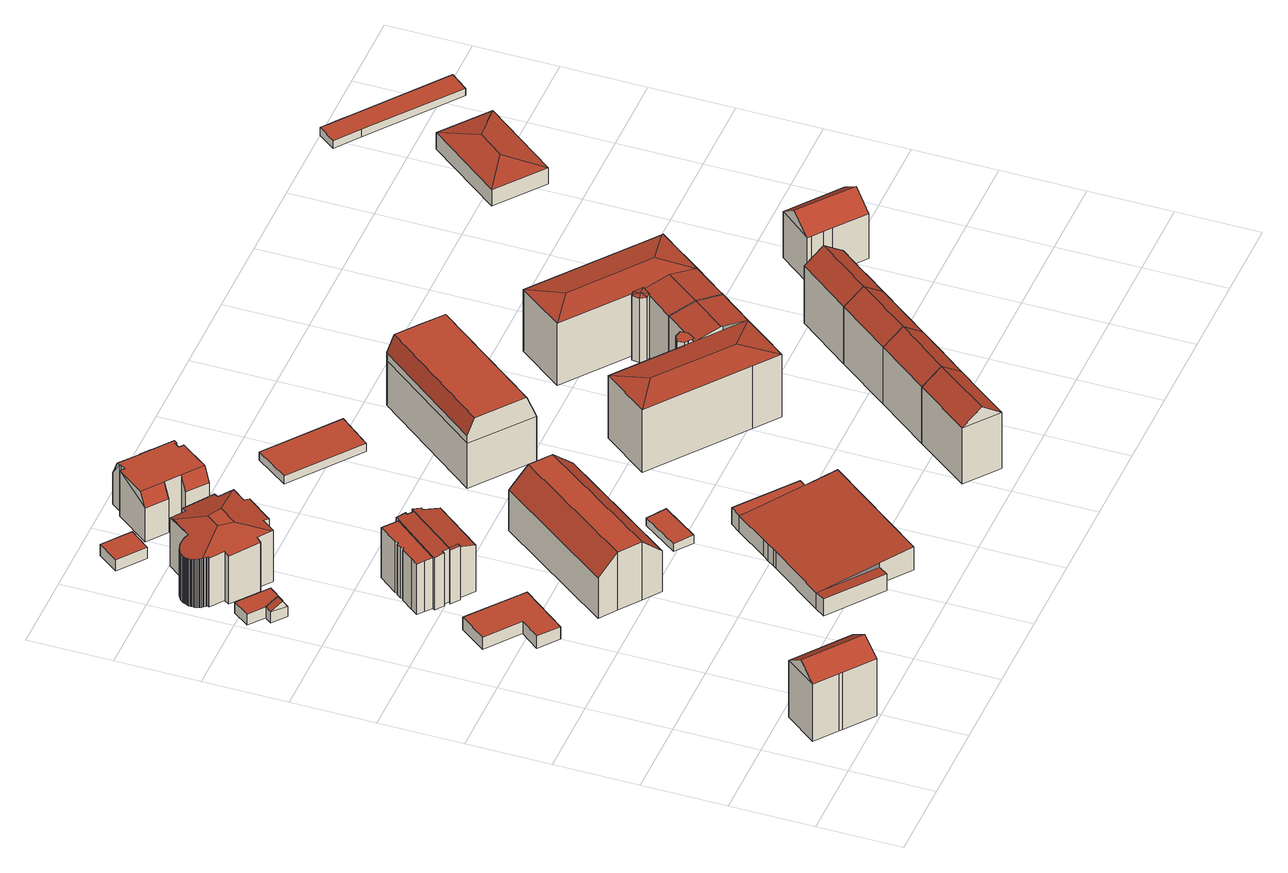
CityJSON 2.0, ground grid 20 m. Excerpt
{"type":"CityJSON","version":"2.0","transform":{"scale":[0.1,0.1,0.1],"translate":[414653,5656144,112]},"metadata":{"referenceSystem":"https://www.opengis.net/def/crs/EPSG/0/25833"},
"CityObjects":{
"building1":{"type":"Building","attributes":{"Dachtyp_tdc":"tdcFreeFormRoof","Gemeindeschluessel":14612000,"Dachneigung":35.17,"QualitaetDacherkennung":68,"Geometrietyp2DReferenz":"3000","measuredHeight":19.16,"function":"31001_9998","roofType":"5000"},"geometry":[{"type":"Solid","lod":"2","boundaries":[[[[0,1,2,3]],[[1,4,5,2]],[[4,6,7,5]],[[6,8,9,7]],[[8,10,11,9]],[[10,0,3,11]],[[12,6,4,13]],[[10,8,12,13,1,0]],[[4,1,13]],[[8,6,12]],[[3,2,5,7,9,11]]]],"semantics":{"surfaces":[{"type":"WallSurface"},{"type":"RoofSurface"},{"type":"GroundSurface"}],"values":[[0,0,0,0,0,0,1,1,0,0,2]]}}]},
"building2":{"type":"Building","attributes":{"name":"IBB Private Schulen Dresden","Dachtyp_tdc":"tdcPolyFlatRoof","Gemeindeschluessel":14612000,"Dachneigung":0,"QualitaetDacherkennung":72,"Geometrietyp2DReferenz":"3000","measuredHeight":3.34,"function":"31001_3021","roofType":"1000"},"geometry":[{"type":"Solid","lod":"2","boundaries":[[[[14,15,16,17]],[[15,18,19,16]],[[18,20,21,19]],[[20,22,23,21]],[[22,24,25,23]],[[24,14,17,25]],[[24,22,20,18,15,14]],[[17,16,19,21,23,25]]]],"semantics":{"surfaces":[{"type":"WallSurface"},{"type":"RoofSurface"},{"type":"GroundSurface"}],"values":[[0,0,0,0,0,0,1,2]]}}]},
"building3":{"type":"Building","attributes":{"Gemeindeschluessel":14612000,"Geometrietyp2DReferenz":"3000","function":"31001_9998","roofType":"9999"},"children":["building3-1","building3-2"]},
"building3-1":{"type":"BuildingPart","attributes":{"Dachtyp_tdc":"tdcPolyFlatRoof","Dachneigung":0,"QualitaetDacherkennung":83,"Geometrietyp2DReferenz":"3000","measuredHeight":2.98,"roofType":"1000"},"parents":["building3"],"geometry":[{"type":"MultiSurface","lod":"2","boundaries":[[[26,27,28,29,30]],[[31,32,33,34]],[[32,35,36,33]],[[35,26,30,36]],[[35,32,31,37,27,26]],[[30,29,34,33,36]]],"semantics":{"surfaces":[{"type":"WallSurface"},{"type":"RoofSurface"},{"type":"GroundSurface"}],"values":[0,0,0,0,1,2]}}]},
"building3-2":{"type":"BuildingPart","attributes":{"Dachtyp_tdc":"tdcGableRoof","Dachneigung":26.33,"QualitaetDacherkennung":12,"Geometrietyp2DReferenz":"3000","measuredHeight":4.59,"roofType":"3100"},"parents":["building3"],"geometry":[{"type":"MultiSurface","lod":"2","boundaries":[[[28,38,39,29]],[[38,40,41,39]],[[40,42,31,34,41]],[[40,38,43]],[[28,37,42,44]],[[38,28,44,43]],[[42,40,43,44]],[[29,39,41,34]]],"semantics":{"surfaces":[{"type":"WallSurface"},{"type":"RoofSurface"},{"type":"GroundSurface"}],"values":[0,0,0,0,0,1,1,2]}}]},
"building4":{"type":"Building","attributes":{"Dachtyp_tdc":"tdcFreeFormRoof","Gemeindeschluessel":14612000,"Dachneigung":12.47,"QualitaetDacherkennung":40,"Geometrietyp2DReferenz":"3000","measuredHeight":15.59,"function":"31001_9998","roofType":"5000"},"geometry":[{"type":"Solid","lod":"2","boundaries":[[[[45,46,47,48]],[[46,49,50,47]],[[49,51,52,50]],[[51,53,54,52]],[[53,55,56,54]],[[55,57,58,56]],[[57,59,60,58]],[[59,61,62,60]],[[61,63,64,62]],[[63,65,66,64]],[[65,67,68,66]],[[67,69,70,68]],[[69,71,72,70]],[[71,73,74,72]],[[73,75,76,74]],[[75,77,78,76]],[[77,79,80,78]],[[79,81,82,80]],[[81,83,84,82]],[[83,85,86,84]],[[85,87,88,86]],[[87,89,90,88]],[[89,91,92,90]],[[91,93,94,92]],[[93,95,96,94]],[[95,97,98,96]],[[97,99,100,98]],[[99,101,102,100]],[[101,103,104,102]],[[103,105,106,104]],[[105,107,108,106]],[[107,109,110,108]],[[109,111,112,110]],[[111,113,114,112]],[[113,115,116,114]],[[115,117,118,116]],[[117,119,120,118]],[[119,121,122,120]],[[121,123,124,122]],[[123,125,126,124]],[[125,127,128,126]],[[127,129,130,128]],[[129,131,132,130]],[[131,133,134,132]],[[133,135,136,134]],[[135,137,138,136]],[[137,139,140,138]],[[139,141,142,140]],[[141,143,144,142]],[[143,145,146,144]],[[145,147,148,146]],[[147,149,150,148]],[[149,151,152,150]],[[151,153,154,152]],[[153,155,156,154]],[[155,157,158,156]],[[157,159,160,158]],[[159,161,162,160]],[[161,163,164,162]],[[163,165,166,164]],[[165,45,48,166]],[[55,53,167,168,169,170,63,61,59,57]],[[71,69,67,65,170,169,171,172,83,81,79,77,75,73]],[[171,173,174,163,161,159,157,155,153,151,149,147,145,143,141,139,137,135,133,131,129,127,125,123,121,119,117,115,113,111,109,107,105,103,101,99,97,95,93,91,89,87,85,172]],[[168,167,51,49,46,45,165,174,173]],[[169,168,173,171]],[[53,51,167]],[[165,163,174]],[[65,63,170]],[[85,83,172]],[[48,47,50,52,54,56,58,60,62,64,66,68,70,72,74,76,78,80,82,84,86,88,90,92,94,96,98,100,102,104,106,108,110,112,114,116,118,120,122,124,126,128,130,132,134,136,138,140,142,144,146,148,150,152,154,156,158,160,162,164,166]]]],"semantics":{"surfaces":[{"type":"WallSurface"},{"type":"RoofSurface"},{"type":"GroundSurface"}],"values":[[0,0,0,0,0,0,0,0,0,0,0,0,0,0,0,0,0,0,0,0,0,0,0,0,0,0,0,0,0,0,0,0,0,0,0,0,0,0,0,0,0,0,0,0,0,0,0,0,0,0,0,0,0,0,0,0,0,0,0,0,0,1,1,1,1,1,0,0,0,0,2]]}}]},
"building5":{"type":"Building","attributes":{"Gemeindeschluessel":14612000,"Geometrietyp2DReferenz":"3000","function":"31001_9998","roofType":"9999"},"children":["building5-1","building5-2","building5-3"]},
"building5-1":{"type":"BuildingPart","attributes":{"Dachtyp_tdc":"tdcPolyFlatRoof","Dachneigung":18.69,"QualitaetDacherkennung":42,"Geometrietyp2DReferenz":"3000","measuredHeight":15.14,"roofType":"2100"},"parents":["building5"],"geometry":[{"type":"MultiSurface","lod":"2","boundaries":[[[175,176,177,178]],[[179,180,181]],[[179,182,183,180]],[[182,184,185,183]],[[184,186,187,185]],[[186,188,189,187]],[[188,175,178,189]],[[188,186,184,182,179,190,191,176,175]],[[178,177,192,180,183,185,187,189]]],"semantics":{"surfaces":[{"type":"WallSurface"},{"type":"RoofSurface"},{"type":"GroundSurface"}],"values":[0,0,0,0,0,0,0,1,2]}}]},
"building5-2":{"type":"BuildingPart","attributes":{"Dachtyp_tdc":"tdcPolyFlatRoof","Dachneigung":0,"QualitaetDacherkennung":18,"Geometrietyp2DReferenz":"3000","measuredHeight":13.95,"roofType":"1000"},"parents":["building5"],"geometry":[{"type":"MultiSurface","lod":"2","boundaries":[[[193,194,195,196]],[[194,197,198,195]],[[197,199,200,198]],[[199,201,202,200]],[[201,203,204,202]],[[203,205,206,204]],[[207,208,209,210]],[[208,211,212,209]],[[211,213,214,212]],[[213,215,216,214]],[[215,193,196,216]],[[215,213,211,208,207,205,203,201,199,197,194,193]],[[196,195,198,200,202,204,206,210,209,212,214,216]]],"semantics":{"surfaces":[{"type":"WallSurface"},{"type":"RoofSurface"},{"type":"GroundSurface"}],"values":[0,0,0,0,0,0,0,0,0,0,0,1,2]}}]},
"building5-3":{"type":"BuildingPart","attributes":{"Dachtyp_tdc":"tdcPolyFlatRoof","Dachneigung":5.37,"QualitaetDacherkennung":72,"Geometrietyp2DReferenz":"3000","measuredHeight":15.06,"roofType":"2100"},"parents":["building5"],"geometry":[{"type":"MultiSurface","lod":"2","boundaries":[[[217,206,205]],[[217,218,219,206]],[[218,220,221,219]],[[220,222,223,221]],[[222,181,180,223]],[[224,225,226,177,176]],[[225,227,228,226]],[[227,229,192,228]],[[229,230,231,192]],[[230,232,233,231]],[[232,234,235,233]],[[234,236,210,235]],[[236,207,210]],[[234,232,230,229,227,225,224,191,229,181,222,220,218,217,236]],[[206,219,221,223,180,192,177,226,228,192,231,233,235,210]]],"semantics":{"surfaces":[{"type":"WallSurface"},{"type":"RoofSurface"},{"type":"GroundSurface"}],"values":[0,0,0,0,0,0,0,0,0,0,0,0,0,1,2]}}]},
"building6":{"type":"Building","attributes":{"Dachtyp_tdc":"tdcPolyFlatRoof","Gemeindeschluessel":14612000,"Dachneigung":0,"QualitaetDacherkennung":83,"Geometrietyp2DReferenz":"3000","measuredHeight":3.12,"function":"31001_9998","roofType":"1000"},"geometry":[{"type":"Solid","lod":"2","boundaries":[[[[237,238,239,240]],[[238,241,242,239]],[[241,243,244,242]],[[243,237,240,244]],[[243,241,238,237]],[[240,239,242,244]]]],"semantics":{"surfaces":[{"type":"WallSurface"},{"type":"RoofSurface"},{"type":"GroundSurface"}],"values":[[0,0,0,0,1,2]]}}]},
"building7":{"type":"Building","attributes":{"name":"IBB Private Schulen Dresden","Dachtyp_tdc":"tdcCutGableRoof","Gemeindeschluessel":14612000,"Dachneigung":43.56,"QualitaetDacherkennung":75,"Geometrietyp2DReferenz":"3000","measuredHeight":16,"function":"31001_3021","roofType":"9999"},"geometry":[{"type":"Solid","lod":"2","boundaries":[[[[245,246,247,248]],[[246,249,250,247]],[[249,251,252,250]],[[251,253,254,252]],[[253,255,256,254]],[[255,257,258,256]],[[257,259,260,258]],[[259,261,262,260]],[[261,245,248,262]],[[249,246,245,261]],[[259,257,255,253,251]],[[261,259,251,249]],[[248,247,250,252,254,256,258,260,262]]]],"semantics":{"surfaces":[{"type":"WallSurface"},{"type":"RoofSurface"},{"type":"GroundSurface"}],"values":[[0,0,0,0,0,0,0,0,0,1,1,1,2]]}}]},
"building8":{"type":"Building","attributes":{"Gemeindeschluessel":14612000,"Geometrietyp2DReferenz":"3000","function":"31001_2000","roofType":"9999"},"children":["building8-1","building8-2","building8-3"]},
"building8-1":{"type":"BuildingPart","attributes":{"Dachtyp_tdc":"tdcPolyFlatRoof","Dachneigung":3.69,"QualitaetDacherkennung":68,"Geometrietyp2DReferenz":"3000","measuredHeight":4.69,"roofType":"2100"},"parents":["building8"],"geometry":[{"type":"MultiSurface","lod":"2","boundaries":[[[263,264,265,266]],[[264,267,268,265]],[[269,263,266,270]],[[269,271,267,264,263]],[[266,265,268,270]]],"semantics":{"surfaces":[{"type":"WallSurface"},{"type":"RoofSurface"},{"type":"GroundSurface"}],"values":[0,0,0,1,2]}}]},
"building8-2":{"type":"BuildingPart","attributes":{"Dachtyp_tdc":"tdcPolyFlatRoof","Dachneigung":4.41,"QualitaetDacherkennung":57,"Geometrietyp2DReferenz":"3000","measuredHeight":6.36,"roofType":"2100"},"parents":["building8"],"geometry":[{"type":"MultiSurface","lod":"2","boundaries":[[[267,272,273,268]],[[272,274,275,273]],[[274,276,277,275]],[[276,278,279,277]],[[278,280,281,279]],[[282,283,284,285,286]],[[283,287,288,284]],[[287,289,269,270,288]],[[287,283,282,290,280,278,276,274,272,267,271,289]],[[270,268,273,275,277,279,281,285,284,288]]],"semantics":{"surfaces":[{"type":"WallSurface"},{"type":"RoofSurface"},{"type":"GroundSurface"}],"values":[0,0,0,0,0,0,0,0,1,2]}}]},
"building8-3":{"type":"BuildingPart","attributes":{"Dachtyp_tdc":"tdcPolyFlatRoof","Dachneigung":0,"QualitaetDacherkennung":66,"Geometrietyp2DReferenz":"3000","measuredHeight":4.63,"roofType":"1000"},"parents":["building8"],"geometry":[{"type":"MultiSurface","lod":"2","boundaries":[[[291,286,285,292]],[[293,294,295,281,280]],[[294,291,292,295]],[[294,293,290,286,291]],[[292,285,281,295]]],"semantics":{"surfaces":[{"type":"WallSurface"},{"type":"RoofSurface"},{"type":"GroundSurface"}],"values":[0,0,0,1,2]}}]},
"building9":{"type":"Building","attributes":{"Dachtyp_tdc":"tdcPolyFlatRoof","Gemeindeschluessel":14612000,"Dachneigung":2.77,"QualitaetDacherkennung":69,"Geometrietyp2DReferenz":"3000","measuredHeight":2.35,"function":"31001_2000","roofType":"2100"},"geometry":[{"type":"Solid","lod":"2","boundaries":[[[[296,297,298,299]],[[297,300,301,298]],[[300,302,303,301]],[[302,296,299,303]],[[302,300,297,296]],[[299,298,301,303]]]],"semantics":{"surfaces":[{"type":"WallSurface"},{"type":"RoofSurface"},{"type":"GroundSurface"}],"values":[[0,0,0,0,1,2]]}}]},
"building10":{"type":"Building","attributes":{"Dachtyp_tdc":"tdcFreeFormRoof","Gemeindeschluessel":14612000,"Dachneigung":1.43,"QualitaetDacherkennung":50,"Geometrietyp2DReferenz":"3000","measuredHeight":12.79,"function":"31001_9998","roofType":"5000"},"geometry":[{"type":"Solid","lod":"2","boundaries":[[[[304,305,306,307]],[[305,308,309,306]],[[308,310,311,309]],[[310,312,313,311]],[[312,314,315,313]],[[314,316,317,315]],[[316,318,319,317]],[[318,320,321,319]],[[320,322,323,321]],[[322,324,325,323]],[[324,326,327,325]],[[326,328,329,327]],[[328,330,331,329]],[[330,332,333,331]],[[332,334,335,333]],[[334,336,337,335]],[[336,338,339,337]],[[338,340,341,339]],[[340,342,343,341]],[[342,344,345,343]],[[344,346,347,345]],[[346,348,349,347]],[[348,350,351,349]],[[350,304,307,351]],[[324,322,320,352]],[[332,330,328,353]],[[354,338,336,355]],[[308,356,357,310]],[[348,358,304,350]],[[358,346,344,342,340,354,355,334,332,353,326,324,352,318,316,314,312,357,356,305,304]],[[328,326,353]],[[308,305,356]],[[320,318,352]],[[336,334,355]],[[340,338,354]],[[348,346,358]],[[312,310,357]],[[307,306,309,311,313,315,317,319,321,323,325,327,329,331,333,335,337,339,341,343,345,347,349,351]]]],"semantics":{"surfaces":[{"type":"WallSurface"},{"type":"RoofSurface"},{"type":"GroundSurface"}],"values":[[0,0,0,0,0,0,0,0,0,0,0,0,0,0,0,0,0,0,0,0,0,0,0,0,1,1,1,1,1,1,0,0,0,0,0,0,0,2]]}}]},
"building11":{"type":"Building","attributes":{"Dachtyp_tdc":"tdcPolyFlatRoof","Gemeindeschluessel":14612000,"Dachneigung":0,"QualitaetDacherkennung":86,"Geometrietyp2DReferenz":"3000","measuredHeight":2.24,"function":"31001_2463","roofType":"1000"},"geometry":[{"type":"Solid","lod":"2","boundaries":[[[[359,360,361,362]],[[360,363,364,361]],[[363,365,366,364]],[[365,359,362,366]],[[365,363,360,359]],[[362,361,364,366]]]],"semantics":{"surfaces":[{"type":"WallSurface"},{"type":"RoofSurface"},{"type":"GroundSurface"}],"values":[[0,0,0,0,1,2]]}}]},
"building12":{"type":"Building","attributes":{"Dachtyp_tdc":"tdcFreeFormRoof","Gemeindeschluessel":14612000,"Dachneigung":35.58,"QualitaetDacherkennung":76,"Geometrietyp2DReferenz":"3000","measuredHeight":19.21,"function":"31001_9998","roofType":"5000"},"geometry":[{"type":"Solid","lod":"2","boundaries":[[[[367,368,369,370,371,372]],[[370,369,373,374]],[[374,371,370]],[[368,373,369]],[[375,376,377,378,379,380]],[[371,374,376,375]],[[374,373,377,376]],[[373,368,378,377]],[[368,367,379,378]],[[367,372,380,379]],[[372,371,375,380]]]],"semantics":{"surfaces":[{"type":"RoofSurface"},{"type":"WallSurface"},{"type":"GroundSurface"}],"values":[[0,0,1,1,2,1,1,1,1,1,1]]}}]},
"building13":{"type":"Building","attributes":{"name":"IBB Private Schulen Dresden","Gemeindeschluessel":14612000,"Geometrietyp2DReferenz":"3000","function":"31001_3021","roofType":"9999"},"children":["building13-1","building13-2"]},
"building13-1":{"type":"BuildingPart","attributes":{"Dachtyp_tdc":"tdcCutGableRoof","Dachneigung":0.11,"QualitaetDacherkennung":60,"Geometrietyp2DReferenz":"3000","measuredHeight":18.71,"roofType":"9999"},"parents":["building13"],"geometry":[{"type":"MultiSurface","lod":"2","boundaries":[[[381,382,383,384,385]],[[386,387,388,389,390]],[[387,391,392,388]],[[391,381,385,392]],[[393,394,395,396]],[[387,386,382,397,398]],[[399,395,394,398,397]],[[381,396,395,399,397,382]],[[391,393,396,381]],[[387,398,394,393,391]],[[385,384,389,388,392]]],"semantics":{"surfaces":[{"type":"WallSurface"},{"type":"RoofSurface"},{"type":"GroundSurface"}],"values":[0,0,0,0,1,1,1,0,0,0,2]}}]},
"building13-2":{"type":"BuildingPart","attributes":{"Dachtyp_tdc":"tdcPolyFlatRoof","Dachneigung":0,"QualitaetDacherkennung":55,"Geometrietyp2DReferenz":"3000","measuredHeight":4.23,"roofType":"1000"},"parents":["building13"],"geometry":[{"type":"MultiSurface","lod":"2","boundaries":[[[400,401,402,403]],[[401,390,389,402]],[[383,400,403,384]],[[383,390,401,400]],[[403,402,389,384]]],"semantics":{"surfaces":[{"type":"WallSurface"},{"type":"RoofSurface"},{"type":"GroundSurface"}],"values":[0,0,0,1,2]}}]},
"building14":{"type":"Building","attributes":{"Gemeindeschluessel":14612000,"Geometrietyp2DReferenz":"3000","function":"31001_2000","roofType":"9999"},"children":["building14-1","building14-2","building14-3"]},
"building14-1":{"type":"BuildingPart","attributes":{"Dachtyp_tdc":"tdcHipRoof","Dachneigung":10.06,"QualitaetDacherkennung":70,"Geometrietyp2DReferenz":"3000","measuredHeight":18.45,"roofType":"3200"},"parents":["building14"],"geometry":[{"type":"MultiSurface","lod":"2","boundaries":[[[404,405,406,407]],[[408,409,410,411]],[[409,412,413,410]],[[412,414,415,413]],[[414,416,417,415]],[[416,404,407,417]],[[412,409,408,418]],[[404,416,419]],[[408,420,421,422,423,405,404,419,418]],[[416,414,412,418,419]],[[407,406,424,425,411,410,413,415,417]]],"semantics":{"surfaces":[{"type":"WallSurface"},{"type":"RoofSurface"},{"type":"GroundSurface"}],"values":[0,0,0,0,0,0,1,1,1,1,2]}}]},
"building14-2":{"type":"BuildingPart","attributes":{"Dachtyp_tdc":"tdcGableRoof","Dachneigung":10.35,"QualitaetDacherkennung":80,"Geometrietyp2DReferenz":"3000","measuredHeight":18.43,"roofType":"3100"},"parents":["building14"],"geometry":[{"type":"MultiSurface","lod":"2","boundaries":[[[426,427,428,429]],[[427,430,431,428]],[[430,408,411,431]],[[432,426,429,433]],[[434,420,408,430,427]],[[427,426,432,435,422,434]],[[429,428,431,411,425,424,433]]],"semantics":{"surfaces":[{"type":"WallSurface"},{"type":"RoofSurface"},{"type":"GroundSurface"}],"values":[0,0,0,0,1,1,2]}}]},
"building14-3":{"type":"BuildingPart","attributes":{"Dachtyp_tdc":"tdcPolyFlatRoof","Dachneigung":0,"QualitaetDacherkennung":42,"Geometrietyp2DReferenz":"3000","measuredHeight":18.02,"roofType":"1000"},"parents":["building14"],"geometry":[{"type":"MultiSurface","lod":"2","boundaries":[[[436,437,438,406,405]],[[437,439,440,438]],[[439,441,442,440]],[[441,443,432,433,442]],[[444,443,441,439,437,436]],[[406,438,440,442,433,424]]],"semantics":{"surfaces":[{"type":"WallSurface"},{"type":"RoofSurface"},{"type":"GroundSurface"}],"values":[0,0,0,0,1,2]}}]},
"building15":{"type":"Building","attributes":{"Dachtyp_tdc":"tdcFreeFormRoof","Gemeindeschluessel":14612000,"Dachneigung":35.84,"QualitaetDacherkennung":79,"Geometrietyp2DReferenz":"3000","measuredHeight":19.24,"function":"31001_9998","roofType":"5000"},"geometry":[{"type":"Solid","lod":"2","boundaries":[[[[368,373,377,378]],[[373,445,446,377]],[[445,447,448,446]],[[447,449,450,448]],[[449,451,452,450]],[[451,368,378,452]],[[369,453,445,373]],[[449,447,453,369,368,451]],[[447,445,453]],[[373,368,369]],[[378,377,446,448,450,452]]]],"semantics":{"surfaces":[{"type":"WallSurface"},{"type":"RoofSurface"},{"type":"GroundSurface"}],"values":[[0,0,0,0,0,0,1,1,0,0,2]]}}]},
"building16":{"type":"Building","attributes":{"Dachtyp_tdc":"tdcFreeFormRoof","Gemeindeschluessel":14612000,"Dachneigung":35.85,"QualitaetDacherkennung":80,"Geometrietyp2DReferenz":"3000","measuredHeight":19.25,"function":"31001_9998","roofType":"5000"},"geometry":[{"type":"Solid","lod":"2","boundaries":[[[[445,454,455,456]],[[454,457,458,455]],[[457,459,460,458]],[[459,461,462,460]],[[461,447,463,462]],[[447,445,456,463]],[[453,464,454,445]],[[459,457,464,453,447,461]],[[445,447,453]],[[457,454,464]],[[456,455,458,460,462,463]]]],"semantics":{"surfaces":[{"type":"WallSurface"},{"type":"RoofSurface"},{"type":"GroundSurface"}],"values":[[0,0,0,0,0,0,1,1,0,0,2]]}}]},
"building17":{"type":"Building","attributes":{"Gemeindeschluessel":14612000,"Geometrietyp2DReferenz":"3000","function":"31001_2000","roofType":"9999"},"children":["building17-1","building17-2","building17-3"]},
"building17-1":{"type":"BuildingPart","attributes":{"Dachtyp_tdc":"tdcHipRoof","Dachneigung":10.01,"QualitaetDacherkennung":69,"Geometrietyp2DReferenz":"3000","measuredHeight":18.41,"roofType":"3200"},"parents":["building17"],"geometry":[{"type":"MultiSurface","lod":"2","boundaries":[[[465,466,467,468]],[[466,469,470,467]],[[469,471,472,470]],[[471,473,474,472]],[[473,475,476,474]],[[475,477,478,476]],[[477,479,480,478]],[[479,481,482,480]],[[483,484,485,486]],[[484,465,468,485]],[[481,479,477,475,473,471,469,487]],[[465,484,488]],[[469,466,465,488,487]],[[484,483,489,490,481,487,488]],[[468,467,470,472,474,476,478,480,482,491,492,486,485]]],"semantics":{"surfaces":[{"type":"WallSurface"},{"type":"RoofSurface"},{"type":"GroundSurface"}],"values":[0,0,0,0,0,0,0,0,0,0,1,1,1,1,2]}}]},
"building17-2":{"type":"BuildingPart","attributes":{"Dachtyp_tdc":"tdcFreeFormRoof","Dachneigung":10.41,"QualitaetDacherkennung":61,"Geometrietyp2DReferenz":"3000","measuredHeight":18.18,"roofType":"5000"},"parents":["building17"],"geometry":[{"type":"MultiSurface","lod":"2","boundaries":[[[493,494,495,496]],[[494,497,483,486,495]],[[498,499,500,501,502]],[[499,493,496,500]],[[503,499,498]],[[504,503,498,505]],[[506,507,504,505,497]],[[506,497,494]],[[507,506,494,493]],[[503,504,507,493,499]],[[496,495,486,492,501,500]]],"semantics":{"surfaces":[{"type":"WallSurface"},{"type":"RoofSurface"},{"type":"GroundSurface"}],"values":[0,0,0,0,1,1,1,1,1,1,2]}}]},
"building17-3":{"type":"BuildingPart","attributes":{"Dachtyp_tdc":"tdcGableRoof","Dachneigung":10.01,"QualitaetDacherkennung":81,"Geometrietyp2DReferenz":"3000","measuredHeight":18.44,"roofType":"3100"},"parents":["building17"],"geometry":[{"type":"MultiSurface","lod":"2","boundaries":[[[479,508,509,480]],[[508,430,510,509]],[[430,511,512,510]],[[511,513,514,512]],[[513,502,501,514]],[[511,430,508,479,481,515]],[[515,489,502,513,511]],[[492,491,482,480,509,510,512,514,501]]],"semantics":{"surfaces":[{"type":"WallSurface"},{"type":"RoofSurface"},{"type":"GroundSurface"}],"values":[0,0,0,0,0,1,1,2]}}]},
"building18":{"type":"Building","attributes":{"Dachtyp_tdc":"tdcFreeFormRoof","Gemeindeschluessel":14612000,"Dachneigung":35.66,"QualitaetDacherkennung":74,"Geometrietyp2DReferenz":"3000","measuredHeight":19.24,"function":"31001_9998","roofType":"5000"},"geometry":[{"type":"Solid","lod":"2","boundaries":[[[[454,516,517,455]],[[516,518,519,517]],[[518,520,521,519]],[[520,522,523,521]],[[522,457,458,523]],[[457,454,455,458]],[[464,524,516,454]],[[520,518,524,464,457,522]],[[518,516,524]],[[454,457,464]],[[455,517,519,521,523,458]]]],"semantics":{"surfaces":[{"type":"WallSurface"},{"type":"RoofSurface"},{"type":"GroundSurface"}],"values":[[0,0,0,0,0,0,1,1,0,0,2]]}}]},
"building19":{"type":"Building","attributes":{"Dachtyp_tdc":"tdcFreeFormRoof","Gemeindeschluessel":14612000,"Dachneigung":37.9,"QualitaetDacherkennung":79,"Geometrietyp2DReferenz":"3000","measuredHeight":16.27,"function":"31001_9998","roofType":"5000"},"geometry":[{"type":"Solid","lod":"2","boundaries":[[[[525,526,527,528]],[[526,529,530,527]],[[529,531,532,530]],[[531,533,534,532]],[[533,535,536,534]],[[535,537,538,536]],[[537,525,528,538]],[[539,537,535,540]],[[526,525,539,540,533,531,529]],[[535,533,540]],[[525,537,539]],[[528,527,530,532,534,536,538]]]],"semantics":{"surfaces":[{"type":"WallSurface"},{"type":"RoofSurface"},{"type":"GroundSurface"}],"values":[[0,0,0,0,0,0,0,1,1,0,0,2]]}}]},
"building20":{"type":"Building","attributes":{"Dachtyp_tdc":"tdcHipRoof","Gemeindeschluessel":14612000,"Dachneigung":10,"QualitaetDacherkennung":89,"Geometrietyp2DReferenz":"3000","measuredHeight":5.8,"function":"31001_9998","roofType":"3200"},"geometry":[{"type":"Solid","lod":"2","boundaries":[[[[541,542,543,544]],[[542,545,546,543]],[[545,547,548,546]],[[547,541,544,548]],[[545,542,549]],[[541,547,550]],[[542,541,550,549]],[[547,545,549,550]],[[544,543,546,548]]]],"semantics":{"surfaces":[{"type":"WallSurface"},{"type":"RoofSurface"},{"type":"GroundSurface"}],"values":[[0,0,0,0,1,1,1,1,2]]}}]},
"building21":{"type":"Building","attributes":{"Dachtyp_tdc":"tdcPolyFlatRoof","Gemeindeschluessel":14612000,"Dachneigung":2.69,"QualitaetDacherkennung":57,"Geometrietyp2DReferenz":"3000","measuredHeight":2.29,"function":"31001_2463","roofType":"2100"},"geometry":[{"type":"Solid","lod":"2","boundaries":[[[[551,552,553,554]],[[552,555,556,553]],[[555,557,558,556]],[[557,559,560,558]],[[559,561,562,560]],[[561,563,564,562]],[[563,551,554,564]],[[563,561,559,557,555,552,551]],[[554,553,556,558,560,562,564]]]],"semantics":{"surfaces":[{"type":"WallSurface"},{"type":"RoofSurface"},{"type":"GroundSurface"}],"values":[[0,0,0,0,0,0,0,1,2]]}}]}
},
"vertices":[
[101,60,178],[49,100,178],[49,100,20],[101,60,20],[108,176,177],[108,176,20],[236,78,177],[236,78,20],[177,1,178],[177,1,20],[109,53,178],[109,53,20],[206,39,212],[78,137,212],
[142,763,49],[178,808,49],[178,808,15],[142,763,15],[98,870,49],[98,870,15],[147,933,49],[147,933,15],[274,834,49],[274,834,15],[189,726,49],[189,726,15],
[104,1355,42],[73,1316,42],[73,1316,40],[73,1316,12],[104,1355,12],[40,1342,42],[3,1371,42],[3,1371,12],[40,1342,12],[33,1410,42],[33,1410,12],[56,1329,42],
[61,1300,40],[61,1300,12],[27,1326,43],[27,1326,12],[40,1342,43],[51,1308,58],[63,1324,58],
[167,1572,144],[177,1584,140],[177,1584,8],[167,1572,8],[241,1534,144],[241,1534,8],[231,1522,148],[231,1522,8],[263,1498,150],[263,1498,8],[238,1466,150],[238,1466,8],[249,1457,147],[249,1457,8],[200,1394,147],[200,1394,8],[188,1403,150],[188,1403,8],[164,1371,150],[164,1371,8],[132,1396,148],[132,1396,8],[123,1385,144],[123,1385,8],[60,1434,140],[60,1434,8],[69,1446,144],[69,1446,8],[37,1470,142],[37,1470,8],[40,1473,143],[40,1473,8],[38,1475,143],[38,1475,8],[36,1477,143],[36,1477,8],[34,1480,143],[34,1480,8],[32,1482,143],[32,1482,8],[30,1484,143],[30,1484,8],[29,1487,142],[29,1487,8],[28,1489,142],[28,1489,8],[27,1492,141],[27,1492,8],[26,1495,140],[26,1495,8],[25,1498,140],[25,1498,8],[25,1501,139],[25,1501,8],[25,1504,138],[25,1504,8],[25,1506,138],[25,1506,8],[25,1509,137],[25,1509,8],[25,1512,137],[25,1512,8],[26,1515,137],[26,1515,8],[27,1518,136],[27,1518,8],[28,1520,136],[28,1520,8],[29,1523,136],[29,1523,8],[30,1525,136],[30,1525,8],[32,1528,136],[32,1528,8],[34,1530,135],[34,1530,8],[36,1533,136],[36,1533,8],[38,1535,136],[38,1535,8],[40,1537,136],[40,1537,8],[42,1538,136],[42,1538,8],[44,1540,136],[44,1540,8],[47,1541,137],[47,1541,8],[49,1543,137],[49,1543,8],[52,1544,137],[52,1544,8],[55,1544,138],[55,1544,8],[57,1545,138],[57,1545,8],[60,1546,139],[60,1546,8],[64,1546,140],[64,1546,8],[66,1546,140],[66,1546,8],[69,1546,141],[69,1546,8],[72,1545,142],[72,1545,8],[75,1545,142],[75,1545,8],[78,1544,143],[78,1544,8],[80,1543,144],[80,1543,8],[83,1542,145],[83,1542,8],[85,1541,145],[85,1541,8],[88,1539,146],[88,1539,8],[90,1538,147],[90,1538,8],[136,1596,142],[136,1596,8],[261,1499,150],[178,1495,164],[146,1454,164],[162,1373,150],[120,1481,164],[31,1483,143],[145,1513,164],[127,1584,147],
[284,955,136],[250,982,150],[250,982,7],[284,955,7],[322,1110,158],[322,1110,7],[322,1110,155],[326,1115,158],[326,1115,7],[345,1101,150],[345,1101,7],[341,1096,150],[341,1096,7],[375,1069,136],[375,1069,7],[232,996,158],[237,992,156],[232,996,7],
[210,1091,146],[209,1098,146],[209,1098,7],[210,1091,7],[217,1108,146],[217,1108,7],[223,1108,146],[223,1108,7],[222,1115,146],[222,1115,7],[258,1160,146],[258,1160,7],[291,1134,146],[291,1134,7],[200,1021,146],[184,1034,146],[184,1034,7],[200,1021,7],[168,1046,146],[168,1046,7],[181,1062,146],[181,1062,7],[203,1091,146],[203,1091,7],
[291,1134,151],[295,1140,151],[295,1140,7],[314,1125,154],[314,1125,7],[310,1120,154],[310,1120,7],[250,982,157],[246,976,157],[246,976,7],[227,991,155],[227,991,7],[232,996,155],[219,1006,154],[219,1006,7],[215,1001,154],[215,1001,7],[196,1015,151],[196,1015,7],[200,1021,151],
[148,1652,35],[85,1701,35],[85,1701,4],[148,1652,4],[122,1750,35],[122,1750,4],[186,1701,35],[186,1701,4],
[284,676,124],[495,958,124],[495,958,13],[284,676,13],[535,928,173],[535,928,13],[585,891,173],[585,891,13],[626,860,126],[626,860,13],[572,788,126],[572,788,13],[416,579,126],[416,579,13],[375,609,173],[375,609,13],[325,646,173],[325,646,13],
[594,133,53],[467,230,53],[467,230,6],[594,133,6],[484,253,51],[484,253,6],[611,155,51],[611,155,6],[488,249,51],
[582,381,51],[582,381,6],[588,389,51],[588,389,6],[600,405,51],[600,405,6],[611,420,51],[611,420,6],[669,497,51],[669,497,6],[805,392,64],[866,346,70],[866,346,6],[805,392,6],[805,392,52],[679,103,70],[679,103,6],[611,155,63],[688,482,52],
[824,416,52],[824,416,6],[669,497,52],[688,521,52],[688,521,6],
[615,689,32],[656,659,34],[656,659,11],[615,689,11],[594,573,34],[594,573,11],[553,603,32],[553,603,11],
[289,1627,133],[255,1653,133],[255,1653,5],[289,1627,5],[244,1639,98],[244,1639,5],[197,1675,98],[197,1675,5],[260,1757,131],[260,1757,5],[270,1749,131],[270,1749,5],[279,1761,130],[279,1761,5],[276,1763,130],[276,1763,5],[292,1784,91],[292,1784,5],[332,1753,91],[332,1753,5],[321,1740,130],[321,1740,5],[327,1735,130],[327,1735,5],[331,1741,114],[331,1741,5],[354,1724,114],[354,1724,5],[350,1718,130],[350,1718,5],[356,1713,130],[356,1713,5],[366,1727,90],[366,1727,5],[406,1696,91],[406,1696,5],[390,1675,130],[390,1675,5],[387,1678,130],[387,1678,5],[378,1666,131],[378,1666,5],[388,1658,131],[388,1658,5],[325,1577,98],[325,1577,5],[278,1613,98],[278,1613,5],[282,1771,130],[327,1736,130],[396,1683,130],[356,1714,130],[254,1653,133],[208,1689,133],[336,1591,133],
[703,1412,31],[642,1337,31],[642,1337,9],[703,1412,9],[478,1463,31],[478,1463,9],[536,1541,31],[536,1541,9],
[1106,109,169],[1154,171,169],[1115,201,205],[1016,73,205],[1055,43,169],[1094,93,169],[1075,232,169],[977,104,169],[1055,43,13],[977,104,13],[1075,232,13],[1154,171,13],[1106,109,13],[1094,93,13],
[804,1350,132],[940,1244,132],[940,1244,51],[940,1244,8],[804,1350,8],[904,1197,132],[739,985,132],[739,985,8],[904,1197,8],[904,1197,51],[602,1092,132],[602,1092,8],[602,1092,153],[617,1080,195],[819,1339,195],[804,1350,154],[921,1259,195],[719,1000,195],[869,1300,195],
[961,1228,51],[924,1180,51],[924,1180,8],[961,1228,8],
[867,869,179],[1018,752,179],[1018,752,6],[867,869,6],[1145,654,179],[1107,604,179],[1107,604,6],[1145,654,6],[1062,546,179],[1062,546,6],[1005,591,179],[1005,591,6],[784,761,179],[784,761,6],[1049,644,191],[877,777,191],[1144,655,179],[1092,695,179],[1041,735,179],[1038,737,179],[1038,737,6],[1092,695,6],
[1100,818,178],[1154,776,191],[1154,776,6],[1100,818,6],[1208,735,179],[1208,735,6],[1052,756,178],[1052,756,6],[1092,695,191],[1038,737,178],
[1018,752,187],[1017,768,187],[1017,768,6],[1032,777,187],[1032,777,6],[1051,773,187],[1051,773,6],[1052,756,187],[1038,737,187],
[1171,356,169],[1171,356,13],[1250,295,169],[1250,295,13],[1204,235,169],[1204,235,13],[1192,220,169],[1192,220,13],[1211,325,205],
[1269,482,169],[1269,482,12],[1171,356,12],[1347,421,169],[1347,421,12],[1300,360,169],[1300,360,12],[1288,344,169],[1288,344,12],[1250,295,12],[1308,451,205],
[1076,1140,178],[1297,969,178],[1297,969,7],[1076,1140,7],[1352,926,178],[1352,926,7],[1354,925,178],[1354,925,7],[1353,923,178],[1353,923,7],[1310,867,178],[1310,867,7],[1302,857,178],[1302,857,7],[1271,817,179],[1271,817,7],[1270,818,179],[1270,818,7],[1144,915,179],[993,1032,179],[993,1032,7],[1144,915,7],[1260,909,191],[1082,1046,191],[1164,900,179],[1217,859,179],[1217,859,7],[1164,900,7],
[1126,895,185],[1129,913,185],[1129,913,7],[1126,895,7],[1144,915,185],[1149,881,185],[1134,880,185],[1134,880,7],[1149,881,7],[1149,881,179],[1142,894,188],[1142,897,188],[1164,900,185],[1140,901,188],[1142,898,188],
[1215,744,179],[1215,744,7],[1208,735,7],[1154,777,191],[1154,777,7],[1100,818,179],[1100,818,7],[1217,859,191],
[1368,609,169],[1368,609,12],[1446,549,169],[1446,549,12],[1397,486,169],[1397,486,12],[1386,471,169],[1386,471,12],[1407,579,205],
[1625,557,130],[1554,613,130],[1554,613,7],[1625,557,7],[1536,627,130],[1536,627,7],[1512,645,130],[1512,645,7],[1504,652,130],[1504,652,7],[1564,729,135],[1564,729,7],[1686,635,135],[1686,635,7],[1657,598,170],[1535,693,170],
[1505,1372,55],[1644,1550,55],[1644,1550,10],[1505,1372,10],[1756,1462,55],[1756,1462,10],[1617,1284,55],[1617,1284,10],[1657,1452,68],[1608,1390,68],
[1623,1713,33],[1566,1755,33],[1566,1755,13],[1623,1713,13],[1597,1797,35],[1597,1797,13],[1638,1765,35],[1638,1765,13],[1654,1753,35],[1654,1753,13],[1862,1593,35],[1862,1593,13],[1830,1552,33],[1830,1552,13]
]}
